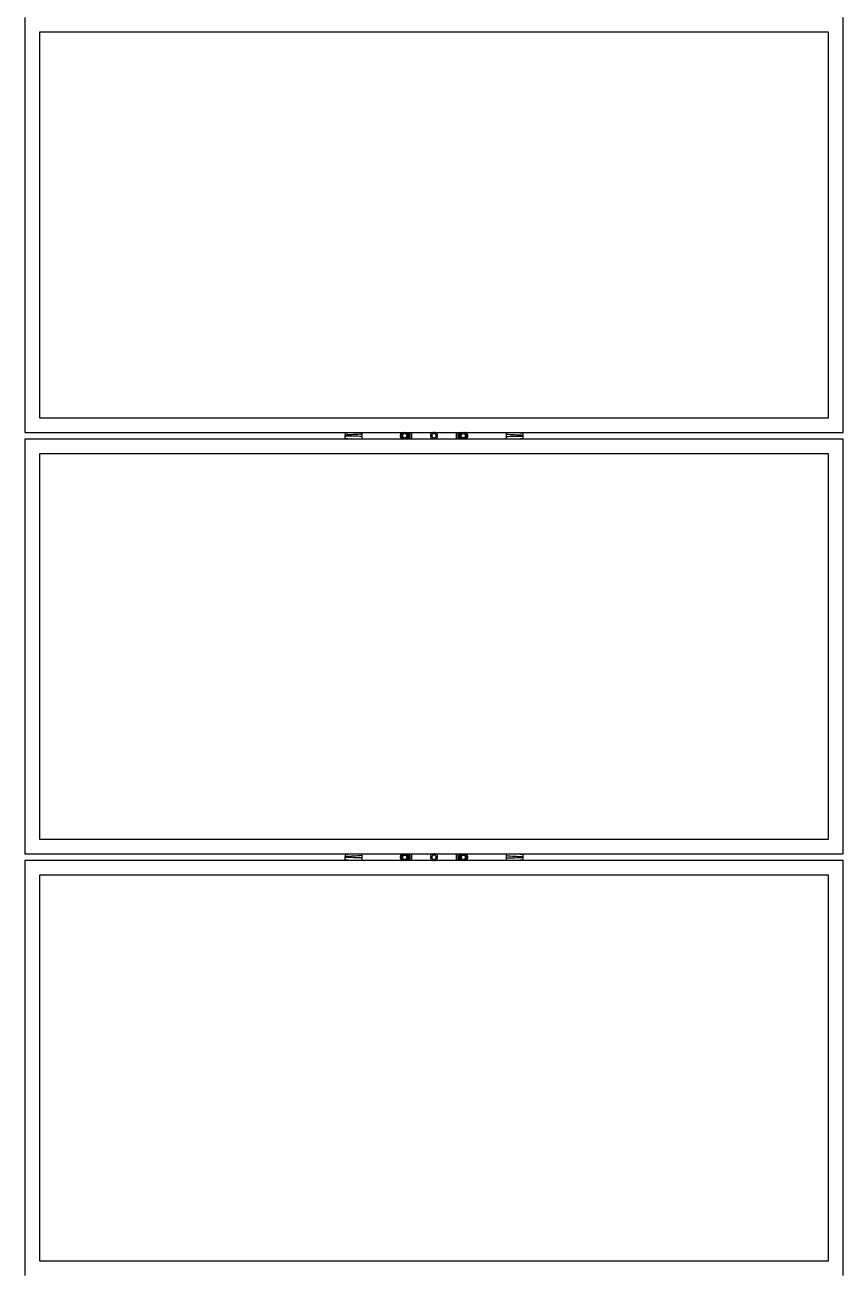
# Model space of a CAD drawing. Header units: inches. Extents: x -1851 to 6314, y -1304 to 4687.
# Drawn here: x -1850.6 to -1761.1, y 856.2 to 992.3 of the extents above; entities that cross this region are included whole.
import ezdxf

# ---------------------------------------------------------------- set-up
doc = ezdxf.new("R2010")
doc.units = ezdxf.units.IN
doc.header["$MEASUREMENT"] = 0
doc.layers.add('E-ARRY-TABL', color=9, linetype='Continuous')

# ---------------------------------------------------------------- blocks, each defined once
blk = doc.blocks.new('2.2.1_8 Mid Plan View')
at = {"color": 7, "linetype": 'Continuous', "lineweight": 15}
blk.add_line((-0.4154, -3.622), (-0.4154, 2.5656), dxfattribs=at)

msp = doc.modelspace()

# ---------------------------------------------------------------- linework, layer by layer
at = {"layer": 'E-ARRY-TABL'}
for p, q in [((-1850.63001, 993.11943), (-1850.63001, 947.70864)), ((-1761.09018, 947.70864), (-1761.09018, 993.11943)), ((-1762.69238, 991.51724), (-1849.02781, 991.51724)), ((-1849.02781, 991.51724), (-1849.02781, 949.31084)), ((-1762.69238, 949.31084), (-1762.69238, 991.51724)), ((-1849.02781, 949.31084), (-1762.69238, 949.31084)), ((-1849.02781, 949.31084), (-1762.69238, 949.31084)), ((-1850.63001, 947.70864), (-1761.09018, 947.70864)), ((-1850.63001, 947.70864), (-1761.09018, 947.70864)), ((-1815.58771, 947.62901), (-1815.00166, 947.70864)), ((-1815.58771, 947.62901), (-1815.00166, 947.70864)), ((-1809.39852, 947.70067), (-1809.38976, 947.70864)), ((-1809.39852, 947.70067), (-1809.38976, 947.70864)), ((-1809.02384, 947.70864), (-1808.89526, 947.63403)), ((-1809.02384, 947.70864), (-1808.89526, 947.63403)), ((-1808.88596, 947.70864), (-1808.85999, 947.6948)), ((-1808.88596, 947.70864), (-1808.85999, 947.6948)), ((-1802.98737, 947.70287), (-1802.98098, 947.70864)), ((-1802.98737, 947.70287), (-1802.98098, 947.70864)), ((-1796.71853, 947.70864), (-1796.13248, 947.62901)), ((-1796.71853, 947.70864), (-1796.13248, 947.62901)), ((-1761.09018, 946.97621), (-1850.63001, 946.97621)), ((-1761.09018, 946.97621), (-1850.63001, 946.97621)), ((-1850.63001, 946.97621), (-1850.63001, 901.56542)), ((-1815.00094, 946.97621), (-1815.58771, 947.05584)), ((-1815.00094, 946.97621), (-1815.58771, 947.05584)), ((-1808.73045, 946.98418), (-1808.73921, 946.97621)), ((-1808.73045, 946.98418), (-1808.73921, 946.97621)), ((-1802.83424, 946.97621), (-1802.86252, 946.99141)), ((-1802.83424, 946.97621), (-1802.86252, 946.99141)), ((-1802.69831, 946.97621), (-1802.82685, 947.05195)), ((-1802.69831, 946.97621), (-1802.82685, 947.05195)), ((-1802.32405, 946.98198), (-1802.33043, 946.97621)), ((-1802.32405, 946.98198), (-1802.33043, 946.97621)), ((-1796.13248, 947.05584), (-1796.71926, 946.97621)), ((-1796.13248, 947.05584), (-1796.71926, 946.97621)), ((-1761.09018, 901.56542), (-1761.09018, 946.97621)), ((-1762.69238, 945.37401), (-1849.02781, 945.37401)), ((-1762.69238, 945.37401), (-1849.02781, 945.37401)), ((-1849.02781, 945.37401), (-1849.02781, 903.16761)), ((-1762.69238, 903.16761), (-1762.69238, 945.37401)), ((-1849.02781, 903.16761), (-1762.69238, 903.16761)), ((-1850.63001, 901.56542), (-1761.09018, 901.56542)), ((-1815.58771, 901.48579), (-1815.00166, 901.56542)), ((-1809.39852, 901.55744), (-1809.38976, 901.56542)), ((-1809.02384, 901.56542), (-1808.89526, 901.4908)), ((-1808.88596, 901.56542), (-1808.85999, 901.55158)), ((-1802.98737, 901.55965), (-1802.98098, 901.56542)), ((-1796.71853, 901.56542), (-1796.13248, 901.48579)), ((-1850.63001, 900.83299), (-1850.63001, 855.42219)), ((-1761.09018, 900.83299), (-1850.63001, 900.83299)), ((-1815.00094, 900.83299), (-1815.58771, 900.91261)), ((-1808.73045, 900.84096), (-1808.73921, 900.83299)), ((-1802.83424, 900.83299), (-1802.86252, 900.84818)), ((-1802.69831, 900.83299), (-1802.82685, 900.90872)), ((-1802.32405, 900.83876), (-1802.33043, 900.83299)), ((-1796.13248, 900.91261), (-1796.71926, 900.83299)), ((-1761.09018, 855.42219), (-1761.09018, 900.83299)), ((-1849.02781, 899.23079), (-1849.02781, 857.02439)), ((-1762.69238, 899.23079), (-1849.02781, 899.23079)), ((-1762.69238, 857.02439), (-1762.69238, 899.23079)), ((-1849.02781, 857.02439), (-1762.69238, 857.02439))]:
    msp.add_line(p, q, dxfattribs=at)
for centre, radius in [((-1809.06449, 947.34242), 0.24051), ((-1809.06449, 947.34242), 0.24051), ((-1809.06449, 947.34242), 0.22889), ((-1809.06449, 947.34242), 0.22889), ((-1802.65571, 947.34242), 0.24051), ((-1802.65571, 947.34242), 0.24051), ((-1802.65571, 947.34242), 0.22889), ((-1802.65571, 947.34242), 0.22889), ((-1809.06449, 901.1992), 0.24051), ((-1809.06449, 901.1992), 0.22889), ((-1802.65571, 901.1992), 0.24051), ((-1802.65571, 901.1992), 0.22889)]:
    msp.add_circle(centre, radius, dxfattribs=at)
for centre, radius, start, end in [((-1809.06449, 947.34242), 0.48981, 177.9975613, 189.2475613), ((-1809.06449, 947.34242), 0.48981, 177.9975613, 189.2475613), ((-1809.06449, 947.34242), 0.48981, 166.7475613, 177.9975613), ((-1809.06449, 947.34242), 0.48981, 166.7475613, 177.9975613), ((-1809.06449, 947.34242), 0.48981, 189.2475613, 200.4975613), ((-1809.06449, 947.34242), 0.48981, 189.2475613, 200.4975613), ((-1809.06449, 947.34242), 0.48981, 155.4975613, 166.7475613), ((-1809.06449, 947.34242), 0.48981, 155.4975613, 166.7475613), ((-1809.06449, 947.34242), 0.48981, 144.2475613, 155.4975613), ((-1809.06449, 947.34242), 0.48981, 144.2475613, 155.4975613), ((-1809.06449, 947.34242), 0.40742, 115.9892336, 244.0107664), ((-1809.06449, 947.34242), 0.40742, 115.9892336, 244.0107664), ((-1809.06449, 947.34242), 0.48981, 132.9975613, 144.2475613), ((-1809.06449, 947.34242), 0.48981, 132.9975613, 144.2475613), ((-1809.06449, 947.34242), 0.33715, 119.8725613, 179.8725613), ((-1809.06449, 947.34242), 0.33715, 119.8725613, 179.8725613), ((-1809.06449, 947.34242), 0.33715, 179.8725613, 239.8725613), ((-1809.06449, 947.34242), 0.33715, 179.8725613, 239.8725613), ((-1809.06449, 947.34242), 0.33715, 59.8725613, 119.8725613), ((-1809.06449, 947.34242), 0.33715, 59.8725613, 119.8725613), ((-1809.06449, 947.34242), 0.33715, 299.8725613, 359.8725613), ((-1809.06449, 947.34242), 0.33715, 299.8725613, 359.8725613), ((-1809.06449, 947.34242), 0.33715, 359.8725613, 59.8725613), ((-1809.06449, 947.34242), 0.33715, 359.8725613, 59.8725613), ((-1809.06449, 947.34242), 0.40742, 295.9892336, 59.8725613), ((-1809.06449, 947.34242), 0.40742, 295.9892336, 59.8725613), ((-1809.06449, 947.34242), 0.48981, 42.9975613, 48.3883908), ((-1809.06449, 947.34242), 0.48981, 42.9975613, 48.3883908), ((-1809.06449, 947.34242), 0.48981, 31.7475613, 42.9975613), ((-1809.06449, 947.34242), 0.48981, 31.7475613, 42.9975613), ((-1809.06449, 947.34242), 0.48981, 20.4975613, 31.7475613), ((-1809.06449, 947.34242), 0.48981, 20.4975613, 31.7475613), ((-1809.06449, 947.34242), 0.48981, 335.4975613, 346.7475613), ((-1809.06449, 947.34242), 0.48981, 335.4975613, 346.7475613), ((-1809.06449, 947.34242), 0.48981, 9.2475613, 20.4975613), ((-1809.06449, 947.34242), 0.48981, 9.2475613, 20.4975613), ((-1809.06449, 947.34242), 0.48981, 346.7475613, 357.9975613), ((-1809.06449, 947.34242), 0.48981, 346.7475613, 357.9975613), ((-1809.06449, 947.34242), 0.48981, 357.9975613, 9.2475613), ((-1809.06449, 947.34242), 0.48981, 357.9975613, 9.2475613), ((-1802.65571, 947.34242), 0.48981, 177.6184959, 188.8684959), ((-1802.65571, 947.34242), 0.48981, 177.6184959, 188.8684959), ((-1802.65571, 947.34242), 0.48981, 166.3684959, 177.6184959), ((-1802.65571, 947.34242), 0.48981, 166.3684959, 177.6184959), ((-1802.65571, 947.34242), 0.48981, 188.8684959, 200.1184959), ((-1802.65571, 947.34242), 0.48981, 188.8684959, 200.1184959), ((-1802.65571, 947.34242), 0.48981, 155.1184959, 166.3684959), ((-1802.65571, 947.34242), 0.48981, 155.1184959, 166.3684959), ((-1802.65571, 947.34242), 0.48981, 143.8684959, 155.1184959), ((-1802.65571, 947.34242), 0.48981, 143.8684959, 155.1184959), ((-1802.65571, 947.34242), 0.40742, 115.9892336, 239.4934959), ((-1802.65571, 947.34242), 0.40742, 115.9892336, 239.4934959), ((-1802.65571, 947.34242), 0.48981, 132.6184959, 143.8684959), ((-1802.65571, 947.34242), 0.48981, 132.6184959, 143.8684959), ((-1802.65571, 947.34242), 0.33715, 179.4934959, 239.4934959), ((-1802.65571, 947.34242), 0.33715, 179.4934959, 239.4934959), ((-1802.65571, 947.34242), 0.33715, 119.4934959, 179.4934959), ((-1802.65571, 947.34242), 0.33715, 119.4934959, 179.4934959), ((-1802.65571, 947.34242), 0.33715, 59.4934959, 119.4934959), ((-1802.65571, 947.34242), 0.33715, 59.4934959, 119.4934959), ((-1802.65571, 947.34242), 0.33715, 299.4934959, 359.4934959), ((-1802.65571, 947.34242), 0.33715, 299.4934959, 359.4934959), ((-1802.65571, 947.34242), 0.33715, 359.4934959, 59.4934959), ((-1802.65571, 947.34242), 0.33715, 359.4934959, 59.4934959), ((-1802.65571, 947.34242), 0.40742, 295.9892336, 64.0107664), ((-1802.65571, 947.34242), 0.40742, 295.9892336, 64.0107664), ((-1802.65571, 947.34242), 0.48981, 42.6184959, 48.3883908), ((-1802.65571, 947.34242), 0.48981, 42.6184959, 48.3883908), ((-1802.65571, 947.34242), 0.48981, 31.3684959, 42.6184959), ((-1802.65571, 947.34242), 0.48981, 31.3684959, 42.6184959), ((-1802.65571, 947.34242), 0.48981, 20.1184959, 31.3684959), ((-1802.65571, 947.34242), 0.48981, 20.1184959, 31.3684959), ((-1802.65571, 947.34242), 0.48981, 335.1184959, 346.3684959), ((-1802.65571, 947.34242), 0.48981, 335.1184959, 346.3684959), ((-1802.65571, 947.34242), 0.48981, 8.8684959, 20.1184959), ((-1802.65571, 947.34242), 0.48981, 8.8684959, 20.1184959), ((-1802.65571, 947.34242), 0.48981, 346.3684959, 357.6184959), ((-1802.65571, 947.34242), 0.48981, 346.3684959, 357.6184959), ((-1802.65571, 947.34242), 0.48981, 357.6184959, 8.8684959), ((-1802.65571, 947.34242), 0.48981, 357.6184959, 8.8684959), ((-1809.06449, 947.34242), 0.48981, 200.4975613, 211.7475613), ((-1809.06449, 947.34242), 0.48981, 200.4975613, 211.7475613), ((-1809.06449, 947.34242), 0.48981, 211.7475613, 222.9975613), ((-1809.06449, 947.34242), 0.48981, 211.7475613, 222.9975613), ((-1809.06449, 947.34242), 0.48981, 222.9975613, 228.3883908), ((-1809.06449, 947.34242), 0.48981, 222.9975613, 228.3883908), ((-1809.06449, 947.34242), 0.33715, 239.8725613, 299.8725613), ((-1809.06449, 947.34242), 0.33715, 239.8725613, 299.8725613), ((-1809.06449, 947.34242), 0.48981, 312.9975613, 324.2475613), ((-1809.06449, 947.34242), 0.48981, 312.9975613, 324.2475613), ((-1809.06449, 947.34242), 0.48981, 324.2475613, 335.4975613), ((-1809.06449, 947.34242), 0.48981, 324.2475613, 335.4975613), ((-1802.65571, 947.34242), 0.48981, 200.1184959, 211.3684959), ((-1802.65571, 947.34242), 0.48981, 200.1184959, 211.3684959), ((-1802.65571, 947.34242), 0.48981, 211.3684959, 222.6184959), ((-1802.65571, 947.34242), 0.48981, 211.3684959, 222.6184959), ((-1802.65571, 947.34242), 0.48981, 222.6184959, 228.3883908), ((-1802.65571, 947.34242), 0.48981, 222.6184959, 228.3883908), ((-1802.65571, 947.34242), 0.33715, 239.4934959, 299.4934959), ((-1802.65571, 947.34242), 0.33715, 239.4934959, 299.4934959), ((-1802.65571, 947.34242), 0.48981, 312.6184959, 323.8684959), ((-1802.65571, 947.34242), 0.48981, 312.6184959, 323.8684959), ((-1802.65571, 947.34242), 0.48981, 323.8684959, 335.1184959), ((-1802.65571, 947.34242), 0.48981, 323.8684959, 335.1184959), ((-1809.06449, 901.1992), 0.48981, 177.9975613, 189.2475613), ((-1809.06449, 901.1992), 0.48981, 166.7475613, 177.9975613), ((-1809.06449, 901.1992), 0.48981, 189.2475613, 200.4975613), ((-1809.06449, 901.1992), 0.48981, 155.4975613, 166.7475613), ((-1809.06449, 901.1992), 0.48981, 200.4975613, 211.7475613), ((-1809.06449, 901.1992), 0.48981, 144.2475613, 155.4975613), ((-1809.06449, 901.1992), 0.40742, 115.9892336, 244.0107664), ((-1809.06449, 901.1992), 0.48981, 132.9975613, 144.2475613), ((-1809.06449, 901.1992), 0.33715, 119.8725613, 179.8725613), ((-1809.06449, 901.1992), 0.33715, 179.8725613, 239.8725613), ((-1809.06449, 901.1992), 0.33715, 59.8725613, 119.8725613), ((-1809.06449, 901.1992), 0.33715, 299.8725613, 359.8725613), ((-1809.06449, 901.1992), 0.33715, 359.8725613, 59.8725613), ((-1809.06449, 901.1992), 0.40742, 295.9892336, 59.8725613), ((-1809.06449, 901.1992), 0.48981, 42.9975613, 48.3883908), ((-1809.06449, 901.1992), 0.48981, 31.7475613, 42.9975613), ((-1809.06449, 901.1992), 0.48981, 324.2475613, 335.4975613), ((-1809.06449, 901.1992), 0.48981, 20.4975613, 31.7475613), ((-1809.06449, 901.1992), 0.48981, 335.4975613, 346.7475613), ((-1809.06449, 901.1992), 0.48981, 9.2475613, 20.4975613), ((-1809.06449, 901.1992), 0.48981, 346.7475613, 357.9975613), ((-1809.06449, 901.1992), 0.48981, 357.9975613, 9.2475613), ((-1802.65571, 901.1992), 0.48981, 177.6184959, 188.8684959), ((-1802.65571, 901.1992), 0.48981, 166.3684959, 177.6184959), ((-1802.65571, 901.1992), 0.48981, 188.8684959, 200.1184959), ((-1802.65571, 901.1992), 0.48981, 155.1184959, 166.3684959), ((-1802.65571, 901.1992), 0.48981, 200.1184959, 211.3684959), ((-1802.65571, 901.1992), 0.48981, 143.8684959, 155.1184959), ((-1802.65571, 901.1992), 0.40742, 115.9892336, 239.4934959), ((-1802.65571, 901.1992), 0.48981, 132.6184959, 143.8684959), ((-1802.65571, 901.1992), 0.33715, 179.4934959, 239.4934959), ((-1802.65571, 901.1992), 0.33715, 119.4934959, 179.4934959), ((-1802.65571, 901.1992), 0.33715, 59.4934959, 119.4934959), ((-1802.65571, 901.1992), 0.33715, 299.4934959, 359.4934959), ((-1802.65571, 901.1992), 0.33715, 359.4934959, 59.4934959), ((-1802.65571, 901.1992), 0.40742, 295.9892336, 64.0107664), ((-1802.65571, 901.1992), 0.48981, 42.6184959, 48.3883908), ((-1802.65571, 901.1992), 0.48981, 31.3684959, 42.6184959), ((-1802.65571, 901.1992), 0.48981, 323.8684959, 335.1184959), ((-1802.65571, 901.1992), 0.48981, 20.1184959, 31.3684959), ((-1802.65571, 901.1992), 0.48981, 335.1184959, 346.3684959), ((-1802.65571, 901.1992), 0.48981, 8.8684959, 20.1184959), ((-1802.65571, 901.1992), 0.48981, 346.3684959, 357.6184959), ((-1802.65571, 901.1992), 0.48981, 357.6184959, 8.8684959), ((-1809.06449, 901.1992), 0.48981, 211.7475613, 222.9975613), ((-1809.06449, 901.1992), 0.48981, 222.9975613, 228.3883908), ((-1809.06449, 901.1992), 0.33715, 239.8725613, 299.8725613), ((-1809.06449, 901.1992), 0.48981, 312.9975613, 324.2475613), ((-1802.65571, 901.1992), 0.48981, 211.3684959, 222.6184959), ((-1802.65571, 901.1992), 0.48981, 222.6184959, 228.3883908), ((-1802.65571, 901.1992), 0.33715, 239.4934959, 299.4934959), ((-1802.65571, 901.1992), 0.48981, 312.6184959, 323.8684959)]:
    msp.add_arc(centre, radius, start, end, dxfattribs=at)
for points, knots in [([(-1815.58771, 947.70864), (-1815.58771, 947.70017), (-1815.58771, 947.65849), (-1815.58771, 947.64209), (-1815.58771, 947.62901)], [0, 0, 0, 0, 0.203251759, 1, 1, 1, 1]), ([(-1815.58771, 947.70864), (-1815.58771, 947.70017), (-1815.58771, 947.65849), (-1815.58771, 947.64209), (-1815.58771, 947.62901)], [0, 0, 0, 0, 0.203251759, 1, 1, 1, 1]), ([(-1815.58771, 947.62901), (-1815.58771, 947.61408), (-1815.58771, 947.58592), (-1815.58771, 947.55393), (-1815.58771, 947.5277), (-1815.58771, 947.48425), (-1815.58771, 947.44534), (-1815.58771, 947.42301), (-1815.58771, 947.42066)], [0, 0, 0, 0, 0.336781761, 0.635414469, 0.762435252, 0.874639399, 0.986817621, 1, 1, 1, 1]), ([(-1815.58771, 947.62901), (-1815.58771, 947.61408), (-1815.58771, 947.58592), (-1815.58771, 947.55393), (-1815.58771, 947.5277), (-1815.58771, 947.48425), (-1815.58771, 947.44534), (-1815.58771, 947.42301), (-1815.58771, 947.42066)], [0, 0, 0, 0, 0.336781761, 0.635414469, 0.762435252, 0.874639399, 0.986817621, 1, 1, 1, 1]), ([(-1813.74976, 947.51796), (-1814.05585, 947.49758), (-1814.66796, 947.45684), (-1815.28115, 947.43272), (-1815.58771, 947.42066)], [0, 0, 0, 0, 0.500050032, 1, 1, 1, 1]), ([(-1813.74976, 947.51796), (-1814.05585, 947.49758), (-1814.66796, 947.45684), (-1815.28115, 947.43272), (-1815.58771, 947.42066)], [0, 0, 0, 0, 0.500050032, 1, 1, 1, 1]), ([(-1815.58771, 947.31262), (-1815.58771, 947.31585), (-1815.58771, 947.3204), (-1815.58771, 947.32762), (-1815.58771, 947.33209), (-1815.58771, 947.33572), (-1815.58771, 947.33716), (-1815.58771, 947.34006), (-1815.58771, 947.34483), (-1815.58771, 947.35147), (-1815.58771, 947.36004), (-1815.58771, 947.37361), (-1815.58771, 947.39413), (-1815.58771, 947.41095), (-1815.58771, 947.42066)], [0, 0, 0, 0, 0.088792677, 0.125266565, 0.198196576, 0.211434953, 0.224673296, 0.237911626, 0.290864967, 0.355531486, 0.42020743, 0.526263413, 0.726625991, 1, 1, 1, 1]), ([(-1815.58771, 947.31262), (-1815.58771, 947.31585), (-1815.58771, 947.3204), (-1815.58771, 947.32762), (-1815.58771, 947.33209), (-1815.58771, 947.33572), (-1815.58771, 947.33716), (-1815.58771, 947.34006), (-1815.58771, 947.34483), (-1815.58771, 947.35147), (-1815.58771, 947.36004), (-1815.58771, 947.37361), (-1815.58771, 947.39413), (-1815.58771, 947.41095), (-1815.58771, 947.42066)], [0, 0, 0, 0, 0.088792677, 0.125266565, 0.198196576, 0.211434953, 0.224673296, 0.237911626, 0.290864967, 0.355531486, 0.42020743, 0.526263413, 0.726625991, 1, 1, 1, 1]), ([(-1813.74998, 947.26399), (-1814.05615, 947.27472), (-1814.66843, 947.29619), (-1815.2813, 947.30715), (-1815.58771, 947.31262)], [0, 0, 0, 0, 0.500036901, 1, 1, 1, 1]), ([(-1815.58771, 947.05584), (-1815.58771, 947.06089), (-1815.58771, 947.09039), (-1815.58771, 947.11689), (-1815.58771, 947.16258), (-1815.58771, 947.2045), (-1815.58771, 947.25573), (-1815.58771, 947.29349), (-1815.58771, 947.31262)], [0, 0, 0, 0, 0.104408076, 0.610092505, 0.713229006, 0.816381409, 0.906958044, 1, 1, 1, 1]), ([(-1813.74998, 947.26399), (-1814.05615, 947.27472), (-1814.66843, 947.29619), (-1815.2813, 947.30715), (-1815.58771, 947.31262)], [0, 0, 0, 0, 0.500036901, 1, 1, 1, 1]), ([(-1815.58771, 947.05584), (-1815.58771, 947.06089), (-1815.58771, 947.09039), (-1815.58771, 947.11689), (-1815.58771, 947.16258), (-1815.58771, 947.2045), (-1815.58771, 947.25573), (-1815.58771, 947.29349), (-1815.58771, 947.31262)], [0, 0, 0, 0, 0.104408076, 0.610092505, 0.713229006, 0.816381409, 0.906958044, 1, 1, 1, 1]), ([(-1813.74998, 947.26399), (-1813.74987, 947.23545), (-1813.74964, 947.17405), (-1813.74994, 947.0882), (-1813.75069, 947.01774), (-1813.75153, 946.98863), (-1813.75189, 946.97621)], [0, 0, 0, 0, 0.237682332, 0.511297981, 0.791460281, 1, 1, 1, 1]), ([(-1813.74998, 947.26399), (-1813.74987, 947.23545), (-1813.74964, 947.17405), (-1813.74994, 947.0882), (-1813.75069, 947.01774), (-1813.75153, 946.98863), (-1813.75189, 946.97621)], [0, 0, 0, 0, 0.237682332, 0.511297981, 0.791460281, 1, 1, 1, 1]), ([(-1813.75188, 947.70864), (-1813.75153, 947.69614), (-1813.75074, 947.66785), (-1813.74997, 947.60261), (-1813.74983, 947.54605), (-1813.74976, 947.51796)], [0, 0, 0, 0, 0.284877006, 0.644722971, 1, 1, 1, 1]), ([(-1813.75188, 947.70864), (-1813.75153, 947.69614), (-1813.75074, 947.66785), (-1813.74997, 947.60261), (-1813.74983, 947.54605), (-1813.74976, 947.51796)], [0, 0, 0, 0, 0.284877006, 0.644722971, 1, 1, 1, 1]), ([(-1813.74976, 947.51796), (-1813.74984, 947.47865), (-1813.74994, 947.43165), (-1813.75022, 947.37627), (-1813.75027, 947.35136), (-1813.75028, 947.33029), (-1813.75022, 947.31501), (-1813.75021, 947.30405), (-1813.75013, 947.28803), (-1813.75004, 947.27307), (-1813.74998, 947.26399)], [0, 0, 0, 0, 0.473900563, 0.566584192, 0.646097342, 0.765289978, 0.812851893, 0.824688911, 0.893504587, 1, 1, 1, 1]), ([(-1813.74976, 947.51796), (-1813.74984, 947.47865), (-1813.74994, 947.43165), (-1813.75022, 947.37627), (-1813.75027, 947.35136), (-1813.75028, 947.33029), (-1813.75022, 947.31501), (-1813.75021, 947.30405), (-1813.75013, 947.28803), (-1813.75004, 947.27307), (-1813.74998, 947.26399)], [0, 0, 0, 0, 0.473900563, 0.566584192, 0.646097342, 0.765289978, 0.812851893, 0.824688911, 0.893504587, 1, 1, 1, 1]), ([(-1809.40207, 947.14852), (-1809.402, 947.18014), (-1809.40185, 947.24394), (-1809.40171, 947.3099), (-1809.40163, 947.34317)], [0, 0, 0, 0, 0.495457963, 1, 1, 1, 1]), ([(-1809.40207, 947.14852), (-1809.402, 947.18014), (-1809.40185, 947.24394), (-1809.40171, 947.3099), (-1809.40163, 947.34317)], [0, 0, 0, 0, 0.495457963, 1, 1, 1, 1]), ([(-1809.40163, 947.34317), (-1809.40162, 947.34779), (-1809.40148, 947.41352), (-1809.40133, 947.47794), (-1809.4012, 947.53783)], [0, 0, 0, 0, 0.070220322, 1, 1, 1, 1]), ([(-1809.40163, 947.34317), (-1809.40162, 947.34779), (-1809.40148, 947.41352), (-1809.40133, 947.47794), (-1809.4012, 947.53783)], [0, 0, 0, 0, 0.070220322, 1, 1, 1, 1]), ([(-1809.4012, 947.53783), (-1809.37379, 947.55357), (-1809.31846, 947.58535), (-1809.26127, 947.6182), (-1809.23241, 947.63478)], [0, 0, 0, 0, 0.495457963, 1, 1, 1, 1]), ([(-1809.4012, 947.53783), (-1809.37379, 947.55357), (-1809.31846, 947.58535), (-1809.26127, 947.6182), (-1809.23241, 947.63478)], [0, 0, 0, 0, 0.495457963, 1, 1, 1, 1]), ([(-1809.23241, 947.63478), (-1809.22841, 947.63708), (-1809.18499, 947.66202), (-1809.14244, 947.68645), (-1809.10382, 947.70864)], [0, 0, 0, 0, 0.09219659, 1, 1, 1, 1]), ([(-1809.23241, 947.63478), (-1809.22841, 947.63708), (-1809.18499, 947.66202), (-1809.14244, 947.68645), (-1809.10382, 947.70864)], [0, 0, 0, 0, 0.09219659, 1, 1, 1, 1]), ([(-1808.89526, 947.63403), (-1808.88141, 947.62599), (-1808.82444, 947.59293), (-1808.76892, 947.56071), (-1808.72691, 947.53633)], [0, 0, 0, 0, 0.243165711, 1, 1, 1, 1]), ([(-1808.89526, 947.63403), (-1808.88141, 947.62599), (-1808.82444, 947.59293), (-1808.76892, 947.56071), (-1808.72691, 947.53633)], [0, 0, 0, 0, 0.243165711, 1, 1, 1, 1]), ([(-1808.72734, 947.34167), (-1808.72735, 947.33706), (-1808.7275, 947.27133), (-1808.72764, 947.20691), (-1808.72777, 947.14702)], [0, 0, 0, 0, 0.070220322, 1, 1, 1, 1]), ([(-1808.72734, 947.34167), (-1808.72735, 947.33706), (-1808.7275, 947.27133), (-1808.72764, 947.20691), (-1808.72777, 947.14702)], [0, 0, 0, 0, 0.070220322, 1, 1, 1, 1]), ([(-1808.72691, 947.53633), (-1808.72698, 947.50471), (-1808.72712, 947.44091), (-1808.72727, 947.37495), (-1808.72734, 947.34167)], [0, 0, 0, 0, 0.495457963, 1, 1, 1, 1]), ([(-1808.72691, 947.53633), (-1808.72698, 947.50471), (-1808.72712, 947.44091), (-1808.72727, 947.37495), (-1808.72734, 947.34167)], [0, 0, 0, 0, 0.495457963, 1, 1, 1, 1]), ([(-1808.49704, 947.70864), (-1808.49683, 947.68009), (-1808.49497, 947.43596), (-1808.4963, 947.1918), (-1808.49748, 946.97621)], [0, 0, 0, 0, 0.116959652, 1, 1, 1, 1]), ([(-1808.49704, 947.70864), (-1808.49683, 947.68009), (-1808.49497, 947.43596), (-1808.4963, 947.1918), (-1808.49748, 946.97621)], [0, 0, 0, 0, 0.116959652, 1, 1, 1, 1]), ([(-1808.26877, 946.97621), (-1808.26796, 947.19227), (-1808.26704, 947.43642), (-1808.26851, 947.68056), (-1808.26868, 947.70864)], [0, 0, 0, 0, 0.88496735, 1, 1, 1, 1]), ([(-1808.26877, 946.97621), (-1808.26796, 947.19227), (-1808.26704, 947.43642), (-1808.26851, 947.68056), (-1808.26868, 947.70864)], [0, 0, 0, 0, 0.88496735, 1, 1, 1, 1]), ([(-1805.93122, 947.70864), (-1805.95079, 947.7064), (-1806.01386, 947.69917), (-1806.10891, 947.64379), (-1806.20022, 947.55043), (-1806.25323, 947.43049), (-1806.26156, 947.30117), (-1806.22461, 947.17668), (-1806.14679, 947.07245), (-1806.047, 946.99994), (-1805.97101, 946.98338), (-1805.93808, 946.97621)], [0, 0, 0, 0, 0.055467135, 0.178740105, 0.301068238, 0.422074784, 0.541486052, 0.660550552, 0.781493861, 0.905315943, 1, 1, 1, 1]), ([(-1805.93122, 947.70864), (-1805.95079, 947.7064), (-1806.01386, 947.69917), (-1806.10891, 947.64379), (-1806.20022, 947.55043), (-1806.25323, 947.43049), (-1806.26156, 947.30117), (-1806.22461, 947.17668), (-1806.14679, 947.07245), (-1806.047, 946.99994), (-1805.97101, 946.98338), (-1805.93808, 946.97621)], [0, 0, 0, 0, 0.055467135, 0.178740105, 0.301068238, 0.422074784, 0.541486052, 0.660550552, 0.781493861, 0.905315943, 1, 1, 1, 1]), ([(-1805.62837, 947.39466), (-1805.62502, 947.3682), (-1805.61934, 947.32339), (-1805.63673, 947.25307), (-1805.67217, 947.18975), (-1805.733, 947.13649), (-1805.8078, 947.10611), (-1805.88886, 947.10205), (-1805.96685, 947.12513), (-1806.03253, 947.17257), (-1806.07876, 947.23872), (-1806.10075, 947.31655), (-1806.09585, 947.39755), (-1806.07473, 947.44761), (-1806.04616, 947.49246), (-1806.00991, 947.53254), (-1805.93911, 947.57117), (-1805.85923, 947.58449), (-1805.77899, 947.57059), (-1805.70856, 947.53086), (-1805.65351, 947.47069), (-1805.63674, 947.41995), (-1805.62837, 947.39466)], [0, 0, 0, 0, 0.05318276, 0.090051856, 0.143930989, 0.197508132, 0.250693831, 0.303997406, 0.357752004, 0.411588514, 0.465007081, 0.518157859, 0.571608056, 0.625348022, 0.625461196, 0.679189914, 0.732471661, 0.785668797, 0.839276455, 0.893156273, 0.946740624, 1, 1, 1, 1]), ([(-1805.62837, 947.39466), (-1805.62502, 947.3682), (-1805.61934, 947.32339), (-1805.63673, 947.25307), (-1805.67217, 947.18975), (-1805.733, 947.13649), (-1805.8078, 947.10611), (-1805.88886, 947.10205), (-1805.96685, 947.12513), (-1806.03253, 947.17257), (-1806.07876, 947.23872), (-1806.10075, 947.31655), (-1806.09585, 947.39755), (-1806.07473, 947.44761), (-1806.04616, 947.49246), (-1806.00991, 947.53254), (-1805.93911, 947.57117), (-1805.85923, 947.58449), (-1805.77899, 947.57059), (-1805.70856, 947.53086), (-1805.65351, 947.47069), (-1805.63674, 947.41995), (-1805.62837, 947.39466)], [0, 0, 0, 0, 0.05318276, 0.090051856, 0.143930989, 0.197508132, 0.250693831, 0.303997406, 0.357752004, 0.411588514, 0.465007081, 0.518157859, 0.571608056, 0.625348022, 0.625461196, 0.679189914, 0.732471661, 0.785668797, 0.839276455, 0.893156273, 0.946740624, 1, 1, 1, 1]), ([(-1805.46641, 947.29971), (-1805.46572, 947.34211), (-1805.46434, 947.4272), (-1805.5184, 947.54708), (-1805.60776, 947.64138), (-1805.70401, 947.69841), (-1805.76883, 947.70615), (-1805.78971, 947.70864)], [0, 0, 0, 0, 0.218328363, 0.43818827, 0.662256444, 0.89122321, 1, 1, 1, 1]), ([(-1805.46641, 947.29971), (-1805.46572, 947.34211), (-1805.46434, 947.4272), (-1805.5184, 947.54708), (-1805.60776, 947.64138), (-1805.70401, 947.69841), (-1805.76883, 947.70615), (-1805.78971, 947.70864)], [0, 0, 0, 0, 0.218328363, 0.43818827, 0.662256444, 0.89122321, 1, 1, 1, 1]), ([(-1805.76795, 946.97621), (-1805.72811, 946.9886), (-1805.64654, 947.01398), (-1805.54799, 947.09949), (-1805.4857, 947.19976), (-1805.47196, 947.27092), (-1805.46641, 947.29971)], [0, 0, 0, 0, 0.263744587, 0.540159175, 0.814036973, 1, 1, 1, 1]), ([(-1805.76795, 946.97621), (-1805.72811, 946.9886), (-1805.64654, 947.01398), (-1805.54799, 947.09949), (-1805.4857, 947.19976), (-1805.47196, 947.27092), (-1805.46641, 947.29971)], [0, 0, 0, 0, 0.263744587, 0.540159175, 0.814036973, 1, 1, 1, 1]), ([(-1803.45156, 947.70864), (-1803.45224, 947.48933), (-1803.45299, 947.24518), (-1803.45172, 947.00104), (-1803.45159, 946.97621)], [0, 0, 0, 0, 0.898277382, 1, 1, 1, 1]), ([(-1803.45156, 947.70864), (-1803.45224, 947.48933), (-1803.45299, 947.24518), (-1803.45172, 947.00104), (-1803.45159, 946.97621)], [0, 0, 0, 0, 0.898277382, 1, 1, 1, 1]), ([(-1803.22317, 946.97621), (-1803.22336, 947.00154), (-1803.22524, 947.24567), (-1803.2239, 947.48982), (-1803.2227, 947.70864)], [0, 0, 0, 0, 0.10376783, 1, 1, 1, 1]), ([(-1803.22317, 946.97621), (-1803.22336, 947.00154), (-1803.22524, 947.24567), (-1803.2239, 947.48982), (-1803.2227, 947.70864)], [0, 0, 0, 0, 0.10376783, 1, 1, 1, 1]), ([(-1802.99456, 947.15076), (-1802.99428, 947.18237), (-1802.99372, 947.24617), (-1802.99313, 947.31213), (-1802.99284, 947.34541)], [0, 0, 0, 0, 0.495457963, 1, 1, 1, 1]), ([(-1802.99456, 947.15076), (-1802.99428, 947.18237), (-1802.99372, 947.24617), (-1802.99313, 947.31213), (-1802.99284, 947.34541)], [0, 0, 0, 0, 0.495457963, 1, 1, 1, 1]), ([(-1802.99284, 947.34541), (-1802.9928, 947.35002), (-1802.99222, 947.41575), (-1802.99165, 947.48016), (-1802.99112, 947.54005)], [0, 0, 0, 0, 0.070220322, 1, 1, 1, 1]), ([(-1802.99284, 947.34541), (-1802.9928, 947.35002), (-1802.99222, 947.41575), (-1802.99165, 947.48016), (-1802.99112, 947.54005)], [0, 0, 0, 0, 0.070220322, 1, 1, 1, 1]), ([(-1802.99112, 947.54005), (-1802.9636, 947.55561), (-1802.90807, 947.58703), (-1802.85066, 947.6195), (-1802.82169, 947.63588)], [0, 0, 0, 0, 0.495457963, 1, 1, 1, 1]), ([(-1802.99112, 947.54005), (-1802.9636, 947.55561), (-1802.90807, 947.58703), (-1802.85066, 947.6195), (-1802.82169, 947.63588)], [0, 0, 0, 0, 0.495457963, 1, 1, 1, 1]), ([(-1802.82169, 947.63588), (-1802.81767, 947.63815), (-1802.77424, 947.66272), (-1802.73168, 947.68679), (-1802.69306, 947.70864)], [0, 0, 0, 0, 0.092516545, 1, 1, 1, 1]), ([(-1802.82169, 947.63588), (-1802.81767, 947.63815), (-1802.77424, 947.66272), (-1802.73168, 947.68679), (-1802.69306, 947.70864)], [0, 0, 0, 0, 0.092516545, 1, 1, 1, 1]), ([(-1802.6131, 947.70864), (-1802.5842, 947.69161), (-1802.54184, 947.66665), (-1802.49837, 947.64104), (-1802.48456, 947.6329)], [0, 0, 0, 0, 0.682346465, 1, 1, 1, 1]), ([(-1802.6131, 947.70864), (-1802.5842, 947.69161), (-1802.54184, 947.66665), (-1802.49837, 947.64104), (-1802.48456, 947.6329)], [0, 0, 0, 0, 0.682346465, 1, 1, 1, 1]), ([(-1802.48456, 947.6329), (-1802.44057, 947.60699), (-1802.38379, 947.57353), (-1802.32916, 947.54134), (-1802.31685, 947.53409)], [0, 0, 0, 0, 0.774619327, 1, 1, 1, 1]), ([(-1802.48456, 947.6329), (-1802.44057, 947.60699), (-1802.38379, 947.57353), (-1802.32916, 947.54134), (-1802.31685, 947.53409)], [0, 0, 0, 0, 0.774619327, 1, 1, 1, 1]), ([(-1802.31857, 947.33944), (-1802.31861, 947.33483), (-1802.31919, 947.2691), (-1802.31976, 947.20469), (-1802.32029, 947.1448)], [0, 0, 0, 0, 0.070220322, 1, 1, 1, 1]), ([(-1802.31857, 947.33944), (-1802.31861, 947.33483), (-1802.31919, 947.2691), (-1802.31976, 947.20469), (-1802.32029, 947.1448)], [0, 0, 0, 0, 0.070220322, 1, 1, 1, 1]), ([(-1802.31685, 947.53409), (-1802.31713, 947.50248), (-1802.31769, 947.43868), (-1802.31828, 947.37272), (-1802.31857, 947.33944)], [0, 0, 0, 0, 0.495457963, 1, 1, 1, 1]), ([(-1802.31685, 947.53409), (-1802.31713, 947.50248), (-1802.31769, 947.43868), (-1802.31828, 947.37272), (-1802.31857, 947.33944)], [0, 0, 0, 0, 0.495457963, 1, 1, 1, 1]), ([(-1797.97021, 947.26399), (-1797.97033, 947.23096), (-1797.97058, 947.15983), (-1797.97008, 947.06537), (-1797.96924, 947.00134), (-1797.96844, 946.98123), (-1797.96824, 946.97621)], [0, 0, 0, 0, 0.272878633, 0.587618909, 0.897093641, 1, 1, 1, 1]), ([(-1797.97021, 947.26399), (-1797.97033, 947.23096), (-1797.97058, 947.15983), (-1797.97008, 947.06537), (-1797.96924, 947.00134), (-1797.96844, 946.98123), (-1797.96824, 946.97621)], [0, 0, 0, 0, 0.272878633, 0.587618909, 0.897093641, 1, 1, 1, 1]), ([(-1797.96823, 947.70864), (-1797.96843, 947.70361), (-1797.96923, 947.68346), (-1797.97012, 947.6202), (-1797.97033, 947.55223), (-1797.97043, 947.51796)], [0, 0, 0, 0, 0.141530855, 0.567144679, 1, 1, 1, 1]), ([(-1797.96823, 947.70864), (-1797.96843, 947.70361), (-1797.96923, 947.68346), (-1797.97012, 947.6202), (-1797.97033, 947.55223), (-1797.97043, 947.51796)], [0, 0, 0, 0, 0.141530855, 0.567144679, 1, 1, 1, 1]), ([(-1797.97043, 947.51796), (-1797.97035, 947.47865), (-1797.97025, 947.43165), (-1797.96997, 947.37627), (-1797.96992, 947.35136), (-1797.96991, 947.33029), (-1797.96998, 947.31501), (-1797.96998, 947.30405), (-1797.97007, 947.28803), (-1797.97016, 947.27307), (-1797.97021, 947.26399)], [0, 0, 0, 0, 0.473900563, 0.566584192, 0.646097342, 0.765289978, 0.812851893, 0.824688911, 0.893504587, 1, 1, 1, 1]), ([(-1797.97043, 947.51796), (-1797.66434, 947.49758), (-1797.05223, 947.45684), (-1796.43904, 947.43272), (-1796.13248, 947.42066)], [0, 0, 0, 0, 0.500050032, 1, 1, 1, 1]), ([(-1797.97043, 947.51796), (-1797.97035, 947.47865), (-1797.97025, 947.43165), (-1797.96997, 947.37627), (-1797.96992, 947.35136), (-1797.96991, 947.33029), (-1797.96998, 947.31501), (-1797.96998, 947.30405), (-1797.97007, 947.28803), (-1797.97016, 947.27307), (-1797.97021, 947.26399)], [0, 0, 0, 0, 0.473900563, 0.566584192, 0.646097342, 0.765289978, 0.812851893, 0.824688911, 0.893504587, 1, 1, 1, 1]), ([(-1797.97043, 947.51796), (-1797.66434, 947.49758), (-1797.05223, 947.45684), (-1796.43904, 947.43272), (-1796.13248, 947.42066)], [0, 0, 0, 0, 0.500050032, 1, 1, 1, 1]), ([(-1797.97021, 947.26399), (-1797.66405, 947.27472), (-1797.05176, 947.29619), (-1796.43889, 947.30715), (-1796.13248, 947.31262)], [0, 0, 0, 0, 0.500036901, 1, 1, 1, 1]), ([(-1797.97021, 947.26399), (-1797.66405, 947.27472), (-1797.05176, 947.29619), (-1796.43889, 947.30715), (-1796.13248, 947.31262)], [0, 0, 0, 0, 0.500036901, 1, 1, 1, 1]), ([(-1796.13248, 947.62901), (-1796.13248, 947.64273), (-1796.13248, 947.65928), (-1796.13248, 947.70144), (-1796.13248, 947.70864)], [0, 0, 0, 0, 0.829245833, 1, 1, 1, 1]), ([(-1796.13248, 947.62901), (-1796.13248, 947.64273), (-1796.13248, 947.65928), (-1796.13248, 947.70144), (-1796.13248, 947.70864)], [0, 0, 0, 0, 0.829245833, 1, 1, 1, 1]), ([(-1796.13248, 947.62901), (-1796.13248, 947.61395), (-1796.13248, 947.58413), (-1796.13248, 947.55514), (-1796.13248, 947.52054), (-1796.13248, 947.4745), (-1796.13248, 947.43785), (-1796.13248, 947.42066)], [0, 0, 0, 0, 0.332265312, 0.657491515, 0.788304514, 0.900705037, 1, 1, 1, 1]), ([(-1796.13248, 947.62901), (-1796.13248, 947.61395), (-1796.13248, 947.58413), (-1796.13248, 947.55514), (-1796.13248, 947.52054), (-1796.13248, 947.4745), (-1796.13248, 947.43785), (-1796.13248, 947.42066)], [0, 0, 0, 0, 0.332265312, 0.657491515, 0.788304514, 0.900705037, 1, 1, 1, 1]), ([(-1796.13248, 947.42066), (-1796.13248, 947.40734), (-1796.13248, 947.38887), (-1796.13248, 947.36854), (-1796.13248, 947.36055), (-1796.13248, 947.35257), (-1796.13248, 947.34525), (-1796.13248, 947.33861), (-1796.13248, 947.33694), (-1796.13248, 947.33462), (-1796.13248, 947.33163), (-1796.13248, 947.32631), (-1796.13248, 947.31997), (-1796.13248, 947.31497), (-1796.13248, 947.31262)], [0, 0, 0, 0, 0.378460386, 0.525059812, 0.561520365, 0.597982148, 0.743875857, 0.762193155, 0.780422606, 0.789537342, 0.825996993, 0.862456604, 0.935401836, 1, 1, 1, 1]), ([(-1796.13248, 947.42066), (-1796.13248, 947.40734), (-1796.13248, 947.38887), (-1796.13248, 947.36854), (-1796.13248, 947.36055), (-1796.13248, 947.35257), (-1796.13248, 947.34525), (-1796.13248, 947.33861), (-1796.13248, 947.33694), (-1796.13248, 947.33462), (-1796.13248, 947.33163), (-1796.13248, 947.32631), (-1796.13248, 947.31997), (-1796.13248, 947.31497), (-1796.13248, 947.31262)], [0, 0, 0, 0, 0.378460386, 0.525059812, 0.561520365, 0.597982148, 0.743875857, 0.762193155, 0.780422606, 0.789537342, 0.825996993, 0.862456604, 0.935401836, 1, 1, 1, 1]), ([(-1796.13248, 947.31262), (-1796.13248, 947.29392), (-1796.13248, 947.254), (-1796.13248, 947.20106), (-1796.13248, 947.15761), (-1796.13248, 947.13065), (-1796.13248, 947.09892), (-1796.13248, 947.07059), (-1796.13248, 947.05584)], [0, 0, 0, 0, 0.090987099, 0.194222261, 0.297480686, 0.412851507, 0.694273649, 1, 1, 1, 1]), ([(-1796.13248, 947.31262), (-1796.13248, 947.29392), (-1796.13248, 947.254), (-1796.13248, 947.20106), (-1796.13248, 947.15761), (-1796.13248, 947.13065), (-1796.13248, 947.09892), (-1796.13248, 947.07059), (-1796.13248, 947.05584)], [0, 0, 0, 0, 0.090987099, 0.194222261, 0.297480686, 0.412851507, 0.694273649, 1, 1, 1, 1]), ([(-1815.58771, 947.05584), (-1815.58771, 947.04212), (-1815.58771, 947.02557), (-1815.58771, 946.98341), (-1815.58771, 946.97621)], [0, 0, 0, 0, 0.829245833, 1, 1, 1, 1]), ([(-1815.58771, 947.05584), (-1815.58771, 947.04212), (-1815.58771, 947.02557), (-1815.58771, 946.98341), (-1815.58771, 946.97621)], [0, 0, 0, 0, 0.829245833, 1, 1, 1, 1]), ([(-1809.23371, 947.05082), (-1809.27787, 947.07645), (-1809.33487, 947.10953), (-1809.38971, 947.14135), (-1809.40207, 947.14852)], [0, 0, 0, 0, 0.774619327, 1, 1, 1, 1]), ([(-1809.23371, 947.05082), (-1809.27787, 947.07645), (-1809.33487, 947.10953), (-1809.38971, 947.14135), (-1809.40207, 947.14852)], [0, 0, 0, 0, 0.774619327, 1, 1, 1, 1]), ([(-1809.10514, 946.97621), (-1809.134, 946.99296), (-1809.17637, 947.01754), (-1809.21985, 947.04278), (-1809.23371, 947.05082)], [0, 0, 0, 0, 0.681174188, 1, 1, 1, 1]), ([(-1809.10514, 946.97621), (-1809.134, 946.99296), (-1809.17637, 947.01754), (-1809.21985, 947.04278), (-1809.23371, 947.05082)], [0, 0, 0, 0, 0.681174188, 1, 1, 1, 1]), ([(-1808.89656, 947.05007), (-1808.90057, 947.04777), (-1808.94398, 947.02283), (-1808.98653, 946.99839), (-1809.02516, 946.97621)], [0, 0, 0, 0, 0.09219659, 1, 1, 1, 1]), ([(-1808.89656, 947.05007), (-1808.90057, 947.04777), (-1808.94398, 947.02283), (-1808.98653, 946.99839), (-1809.02516, 946.97621)], [0, 0, 0, 0, 0.09219659, 1, 1, 1, 1]), ([(-1808.72777, 947.14702), (-1808.75519, 947.13128), (-1808.81051, 947.0995), (-1808.86771, 947.06665), (-1808.89656, 947.05007)], [0, 0, 0, 0, 0.495457963, 1, 1, 1, 1]), ([(-1808.72777, 947.14702), (-1808.75519, 947.13128), (-1808.81051, 947.0995), (-1808.86771, 947.06665), (-1808.89656, 947.05007)], [0, 0, 0, 0, 0.495457963, 1, 1, 1, 1]), ([(-1802.82685, 947.05195), (-1802.84065, 947.06008), (-1802.89741, 947.09352), (-1802.95271, 947.1261), (-1802.99456, 947.15076)], [0, 0, 0, 0, 0.243165711, 1, 1, 1, 1]), ([(-1802.82685, 947.05195), (-1802.84065, 947.06008), (-1802.89741, 947.09352), (-1802.95271, 947.1261), (-1802.99456, 947.15076)], [0, 0, 0, 0, 0.243165711, 1, 1, 1, 1]), ([(-1802.48972, 947.04897), (-1802.49374, 947.04669), (-1802.53717, 947.02213), (-1802.57973, 946.99806), (-1802.61835, 946.97621)], [0, 0, 0, 0, 0.092516545, 1, 1, 1, 1]), ([(-1802.48972, 947.04897), (-1802.49374, 947.04669), (-1802.53717, 947.02213), (-1802.57973, 946.99806), (-1802.61835, 946.97621)], [0, 0, 0, 0, 0.092516545, 1, 1, 1, 1]), ([(-1802.32029, 947.1448), (-1802.34781, 947.12924), (-1802.40334, 947.09782), (-1802.46075, 947.06535), (-1802.48972, 947.04897)], [0, 0, 0, 0, 0.495457963, 1, 1, 1, 1]), ([(-1802.32029, 947.1448), (-1802.34781, 947.12924), (-1802.40334, 947.09782), (-1802.46075, 947.06535), (-1802.48972, 947.04897)], [0, 0, 0, 0, 0.495457963, 1, 1, 1, 1]), ([(-1796.13248, 946.97621), (-1796.13248, 946.98468), (-1796.13248, 947.02636), (-1796.13248, 947.04276), (-1796.13248, 947.05584)], [0, 0, 0, 0, 0.203251759, 1, 1, 1, 1]), ([(-1796.13248, 946.97621), (-1796.13248, 946.98468), (-1796.13248, 947.02636), (-1796.13248, 947.04276), (-1796.13248, 947.05584)], [0, 0, 0, 0, 0.203251759, 1, 1, 1, 1]), ([(-1815.58771, 901.56542), (-1815.58771, 901.55695), (-1815.58771, 901.51527), (-1815.58771, 901.49886), (-1815.58771, 901.48579)], [0, 0, 0, 0, 0.203251759, 1, 1, 1, 1]), ([(-1815.58771, 901.48579), (-1815.58771, 901.47086), (-1815.58771, 901.44269), (-1815.58771, 901.41071), (-1815.58771, 901.38447), (-1815.58771, 901.34102), (-1815.58771, 901.30211), (-1815.58771, 901.27978), (-1815.58771, 901.27743)], [0, 0, 0, 0, 0.336781761, 0.635414469, 0.762435252, 0.874639399, 0.986817621, 1, 1, 1, 1]), ([(-1813.74976, 901.37473), (-1814.05585, 901.35436), (-1814.66796, 901.31361), (-1815.28115, 901.28949), (-1815.58771, 901.27743)], [0, 0, 0, 0, 0.500050032, 1, 1, 1, 1]), ([(-1815.58771, 901.1694), (-1815.58771, 901.17263), (-1815.58771, 901.17718), (-1815.58771, 901.1844), (-1815.58771, 901.18887), (-1815.58771, 901.19249), (-1815.58771, 901.19394), (-1815.58771, 901.19683), (-1815.58771, 901.2016), (-1815.58771, 901.20825), (-1815.58771, 901.21682), (-1815.58771, 901.23039), (-1815.58771, 901.25091), (-1815.58771, 901.26773), (-1815.58771, 901.27743)], [0, 0, 0, 0, 0.088792677, 0.125266565, 0.198196576, 0.211434953, 0.224673296, 0.237911626, 0.290864967, 0.355531486, 0.42020743, 0.526263413, 0.726625991, 1, 1, 1, 1]), ([(-1813.74998, 901.12077), (-1814.05615, 901.1315), (-1814.66843, 901.15297), (-1815.2813, 901.16392), (-1815.58771, 901.1694)], [0, 0, 0, 0, 0.500036901, 1, 1, 1, 1]), ([(-1815.58771, 900.91261), (-1815.58771, 900.91766), (-1815.58771, 900.94717), (-1815.58771, 900.97366), (-1815.58771, 901.01936), (-1815.58771, 901.06128), (-1815.58771, 901.1125), (-1815.58771, 901.15027), (-1815.58771, 901.1694)], [0, 0, 0, 0, 0.104408076, 0.610092505, 0.713229006, 0.816381409, 0.906958044, 1, 1, 1, 1]), ([(-1813.74998, 901.12077), (-1813.74987, 901.09222), (-1813.74964, 901.03082), (-1813.74994, 900.94497), (-1813.75069, 900.87452), (-1813.75153, 900.84541), (-1813.75189, 900.83299)], [0, 0, 0, 0, 0.237682332, 0.511297981, 0.791460281, 1, 1, 1, 1]), ([(-1813.75188, 901.56542), (-1813.75153, 901.55292), (-1813.75074, 901.52463), (-1813.74997, 901.45938), (-1813.74983, 901.40283), (-1813.74976, 901.37473)], [0, 0, 0, 0, 0.284877006, 0.644722971, 1, 1, 1, 1]), ([(-1813.74976, 901.37473), (-1813.74984, 901.33542), (-1813.74994, 901.28842), (-1813.75022, 901.23304), (-1813.75027, 901.20813), (-1813.75028, 901.18706), (-1813.75022, 901.17179), (-1813.75021, 901.16082), (-1813.75013, 901.14481), (-1813.75004, 901.12985), (-1813.74998, 901.12077)], [0, 0, 0, 0, 0.473900563, 0.566584192, 0.646097342, 0.765289978, 0.812851893, 0.824688911, 0.893504587, 1, 1, 1, 1]), ([(-1809.40207, 901.0053), (-1809.402, 901.03691), (-1809.40185, 901.10072), (-1809.40171, 901.16667), (-1809.40163, 901.19995)], [0, 0, 0, 0, 0.495457963, 1, 1, 1, 1]), ([(-1809.23371, 900.9076), (-1809.27787, 900.93322), (-1809.33487, 900.9663), (-1809.38971, 900.99813), (-1809.40207, 901.0053)], [0, 0, 0, 0, 0.774619327, 1, 1, 1, 1]), ([(-1809.40163, 901.19995), (-1809.40162, 901.20457), (-1809.40148, 901.2703), (-1809.40133, 901.33471), (-1809.4012, 901.3946)], [0, 0, 0, 0, 0.070220322, 1, 1, 1, 1]), ([(-1809.4012, 901.3946), (-1809.37379, 901.41035), (-1809.31846, 901.44213), (-1809.26127, 901.47498), (-1809.23241, 901.49155)], [0, 0, 0, 0, 0.495457963, 1, 1, 1, 1]), ([(-1809.23241, 901.49155), (-1809.22841, 901.49385), (-1809.18499, 901.51879), (-1809.14244, 901.54323), (-1809.10382, 901.56542)], [0, 0, 0, 0, 0.09219659, 1, 1, 1, 1]), ([(-1808.72777, 901.0038), (-1808.75519, 900.98805), (-1808.81051, 900.95628), (-1808.86771, 900.92342), (-1808.89656, 900.90685)], [0, 0, 0, 0, 0.495457963, 1, 1, 1, 1]), ([(-1808.89526, 901.4908), (-1808.88141, 901.48276), (-1808.82444, 901.4497), (-1808.76892, 901.41749), (-1808.72691, 901.3931)], [0, 0, 0, 0, 0.243165711, 1, 1, 1, 1]), ([(-1808.72734, 901.19845), (-1808.72735, 901.19384), (-1808.7275, 901.1281), (-1808.72764, 901.06369), (-1808.72777, 901.0038)], [0, 0, 0, 0, 0.070220322, 1, 1, 1, 1]), ([(-1808.72691, 901.3931), (-1808.72698, 901.36149), (-1808.72712, 901.29769), (-1808.72727, 901.23173), (-1808.72734, 901.19845)], [0, 0, 0, 0, 0.495457963, 1, 1, 1, 1]), ([(-1808.49704, 901.56542), (-1808.49683, 901.53686), (-1808.49497, 901.29273), (-1808.4963, 901.04858), (-1808.49748, 900.83299)], [0, 0, 0, 0, 0.116959652, 1, 1, 1, 1]), ([(-1808.26877, 900.83299), (-1808.26796, 901.04905), (-1808.26704, 901.2932), (-1808.26851, 901.53733), (-1808.26868, 901.56542)], [0, 0, 0, 0, 0.88496735, 1, 1, 1, 1]), ([(-1805.93122, 901.56542), (-1805.95079, 901.56318), (-1806.01386, 901.55595), (-1806.10891, 901.50057), (-1806.20022, 901.40721), (-1806.25323, 901.28727), (-1806.26156, 901.15795), (-1806.22461, 901.03346), (-1806.14679, 900.92923), (-1806.047, 900.85672), (-1805.97101, 900.84016), (-1805.93808, 900.83299)], [0, 0, 0, 0, 0.055467135, 0.178740105, 0.301068238, 0.422074784, 0.541486052, 0.660550552, 0.781493861, 0.905315943, 1, 1, 1, 1]), ([(-1805.62837, 901.25143), (-1805.62502, 901.22497), (-1805.61934, 901.18017), (-1805.63673, 901.10985), (-1805.67217, 901.04653), (-1805.733, 900.99327), (-1805.8078, 900.96289), (-1805.88886, 900.95883), (-1805.96685, 900.98191), (-1806.03253, 901.02935), (-1806.07876, 901.0955), (-1806.10075, 901.17333), (-1806.09585, 901.25432), (-1806.07473, 901.30438), (-1806.04616, 901.34923), (-1806.00991, 901.38931), (-1805.93911, 901.42794), (-1805.85923, 901.44127), (-1805.77899, 901.42736), (-1805.70856, 901.38763), (-1805.65351, 901.32747), (-1805.63674, 901.27673), (-1805.62837, 901.25143)], [0, 0, 0, 0, 0.05318276, 0.090051856, 0.143930989, 0.197508132, 0.250693831, 0.303997406, 0.357752004, 0.411588514, 0.465007081, 0.518157859, 0.571608056, 0.625348022, 0.625461196, 0.679189914, 0.732471661, 0.785668797, 0.839276455, 0.893156273, 0.946740624, 1, 1, 1, 1]), ([(-1805.46641, 901.15648), (-1805.46572, 901.19888), (-1805.46434, 901.28398), (-1805.5184, 901.40386), (-1805.60776, 901.49816), (-1805.70401, 901.55519), (-1805.76883, 901.56293), (-1805.78971, 901.56542)], [0, 0, 0, 0, 0.218328363, 0.43818827, 0.662256444, 0.89122321, 1, 1, 1, 1]), ([(-1805.76795, 900.83299), (-1805.72811, 900.84538), (-1805.64654, 900.87075), (-1805.54799, 900.95627), (-1805.4857, 901.05653), (-1805.47196, 901.1277), (-1805.46641, 901.15648)], [0, 0, 0, 0, 0.263744587, 0.540159175, 0.814036973, 1, 1, 1, 1]), ([(-1803.45156, 901.56542), (-1803.45224, 901.3461), (-1803.45299, 901.10196), (-1803.45172, 900.85782), (-1803.45159, 900.83299)], [0, 0, 0, 0, 0.898277382, 1, 1, 1, 1]), ([(-1803.22317, 900.83299), (-1803.22336, 900.85832), (-1803.22524, 901.10245), (-1803.2239, 901.3466), (-1803.2227, 901.56542)], [0, 0, 0, 0, 0.10376783, 1, 1, 1, 1]), ([(-1802.99456, 901.00754), (-1802.99428, 901.03915), (-1802.99372, 901.10295), (-1802.99313, 901.16891), (-1802.99284, 901.20218)], [0, 0, 0, 0, 0.495457963, 1, 1, 1, 1]), ([(-1802.82685, 900.90872), (-1802.84065, 900.91686), (-1802.89741, 900.95029), (-1802.95271, 900.98288), (-1802.99456, 901.00754)], [0, 0, 0, 0, 0.243165711, 1, 1, 1, 1]), ([(-1802.99284, 901.20218), (-1802.9928, 901.2068), (-1802.99222, 901.27253), (-1802.99165, 901.33694), (-1802.99112, 901.39683)], [0, 0, 0, 0, 0.070220322, 1, 1, 1, 1]), ([(-1802.99112, 901.39683), (-1802.9636, 901.41239), (-1802.90807, 901.4438), (-1802.85066, 901.47628), (-1802.82169, 901.49266)], [0, 0, 0, 0, 0.495457963, 1, 1, 1, 1]), ([(-1802.82169, 901.49266), (-1802.81767, 901.49493), (-1802.77424, 901.5195), (-1802.73168, 901.54357), (-1802.69306, 901.56542)], [0, 0, 0, 0, 0.092516545, 1, 1, 1, 1]), ([(-1802.6131, 901.56542), (-1802.5842, 901.54839), (-1802.54184, 901.52343), (-1802.49837, 901.49781), (-1802.48456, 901.48968)], [0, 0, 0, 0, 0.682346465, 1, 1, 1, 1]), ([(-1802.32029, 901.00158), (-1802.34781, 900.98601), (-1802.40334, 900.9546), (-1802.46075, 900.92213), (-1802.48972, 900.90574)], [0, 0, 0, 0, 0.495457963, 1, 1, 1, 1]), ([(-1802.48456, 901.48968), (-1802.44057, 901.46376), (-1802.38379, 901.4303), (-1802.32916, 901.39812), (-1802.31685, 901.39087)], [0, 0, 0, 0, 0.774619327, 1, 1, 1, 1]), ([(-1802.31857, 901.19622), (-1802.31861, 901.19161), (-1802.31919, 901.12588), (-1802.31976, 901.06147), (-1802.32029, 901.00158)], [0, 0, 0, 0, 0.070220322, 1, 1, 1, 1]), ([(-1802.31685, 901.39087), (-1802.31713, 901.35925), (-1802.31769, 901.29545), (-1802.31828, 901.2295), (-1802.31857, 901.19622)], [0, 0, 0, 0, 0.495457963, 1, 1, 1, 1]), ([(-1797.97021, 901.12077), (-1797.97033, 901.08773), (-1797.97058, 901.01661), (-1797.97008, 900.92215), (-1797.96924, 900.85812), (-1797.96844, 900.83801), (-1797.96824, 900.83299)], [0, 0, 0, 0, 0.272878633, 0.587618909, 0.897093641, 1, 1, 1, 1]), ([(-1797.96823, 901.56542), (-1797.96843, 901.56039), (-1797.96923, 901.54023), (-1797.97012, 901.47698), (-1797.97033, 901.40901), (-1797.97043, 901.37473)], [0, 0, 0, 0, 0.141530855, 0.567144679, 1, 1, 1, 1]), ([(-1797.97043, 901.37473), (-1797.97035, 901.33542), (-1797.97025, 901.28842), (-1797.96997, 901.23304), (-1797.96992, 901.20813), (-1797.96991, 901.18706), (-1797.96998, 901.17179), (-1797.96998, 901.16082), (-1797.97007, 901.14481), (-1797.97016, 901.12985), (-1797.97021, 901.12077)], [0, 0, 0, 0, 0.473900563, 0.566584192, 0.646097342, 0.765289978, 0.812851893, 0.824688911, 0.893504587, 1, 1, 1, 1]), ([(-1797.97043, 901.37473), (-1797.66434, 901.35436), (-1797.05223, 901.31361), (-1796.43904, 901.28949), (-1796.13248, 901.27743)], [0, 0, 0, 0, 0.500050032, 1, 1, 1, 1]), ([(-1797.97021, 901.12077), (-1797.66405, 901.1315), (-1797.05176, 901.15297), (-1796.43889, 901.16392), (-1796.13248, 901.1694)], [0, 0, 0, 0, 0.500036901, 1, 1, 1, 1]), ([(-1796.13248, 901.48579), (-1796.13248, 901.49951), (-1796.13248, 901.51605), (-1796.13248, 901.55822), (-1796.13248, 901.56542)], [0, 0, 0, 0, 0.829245832, 1, 1, 1, 1]), ([(-1796.13248, 901.48579), (-1796.13248, 901.47072), (-1796.13248, 901.44091), (-1796.13248, 901.41192), (-1796.13248, 901.37732), (-1796.13248, 901.33128), (-1796.13248, 901.29463), (-1796.13248, 901.27743)], [0, 0, 0, 0, 0.332265312, 0.657491515, 0.788304514, 0.900705037, 1, 1, 1, 1]), ([(-1796.13248, 901.27743), (-1796.13248, 901.26412), (-1796.13248, 901.24564), (-1796.13248, 901.22531), (-1796.13248, 901.21732), (-1796.13248, 901.20935), (-1796.13248, 901.20203), (-1796.13248, 901.19538), (-1796.13248, 901.19372), (-1796.13248, 901.19139), (-1796.13248, 901.1884), (-1796.13248, 901.18309), (-1796.13248, 901.17674), (-1796.13248, 901.17175), (-1796.13248, 901.1694)], [0, 0, 0, 0, 0.378460386, 0.525059812, 0.561520365, 0.597982148, 0.743875857, 0.762193155, 0.780422606, 0.789537342, 0.825996993, 0.862456604, 0.935401836, 1, 1, 1, 1]), ([(-1796.13248, 901.1694), (-1796.13248, 901.1507), (-1796.13248, 901.11078), (-1796.13248, 901.05784), (-1796.13248, 901.01438), (-1796.13248, 900.98743), (-1796.13248, 900.9557), (-1796.13248, 900.92736), (-1796.13248, 900.91261)], [0, 0, 0, 0, 0.090987099, 0.194222261, 0.297480686, 0.412851507, 0.694273649, 1, 1, 1, 1]), ([(-1815.58771, 900.91261), (-1815.58771, 900.89889), (-1815.58771, 900.88235), (-1815.58771, 900.84019), (-1815.58771, 900.83299)], [0, 0, 0, 0, 0.829245833, 1, 1, 1, 1]), ([(-1809.10514, 900.83299), (-1809.134, 900.84973), (-1809.17637, 900.87432), (-1809.21985, 900.89955), (-1809.23371, 900.9076)], [0, 0, 0, 0, 0.681174188, 1, 1, 1, 1]), ([(-1808.89656, 900.90685), (-1808.90057, 900.90455), (-1808.94398, 900.87961), (-1808.98653, 900.85517), (-1809.02516, 900.83299)], [0, 0, 0, 0, 0.09219659, 1, 1, 1, 1]), ([(-1802.48972, 900.90574), (-1802.49374, 900.90347), (-1802.53717, 900.87891), (-1802.57973, 900.85483), (-1802.61835, 900.83299)], [0, 0, 0, 0, 0.092516545, 1, 1, 1, 1]), ([(-1796.13248, 900.83299), (-1796.13248, 900.84146), (-1796.13248, 900.88313), (-1796.13248, 900.89954), (-1796.13248, 900.91261)], [0, 0, 0, 0, 0.203251759, 1, 1, 1, 1])]:
    msp.add_open_spline(points, degree=3, knots=knots, dxfattribs=at)

# ---------------------------------------------------------------- block references
at = {"layer": 'E-ARRY-TABL', "xscale": -13.95298604562408, "yscale": 13.95298604562408, "zscale": 13.95298604562408, "rotation": 270}
msp.add_blockref('2.2.1_8 Mid Plan View', (-1798.49, 997.31383), dxfattribs=at)

doc.saveas('drawing.dxf')
